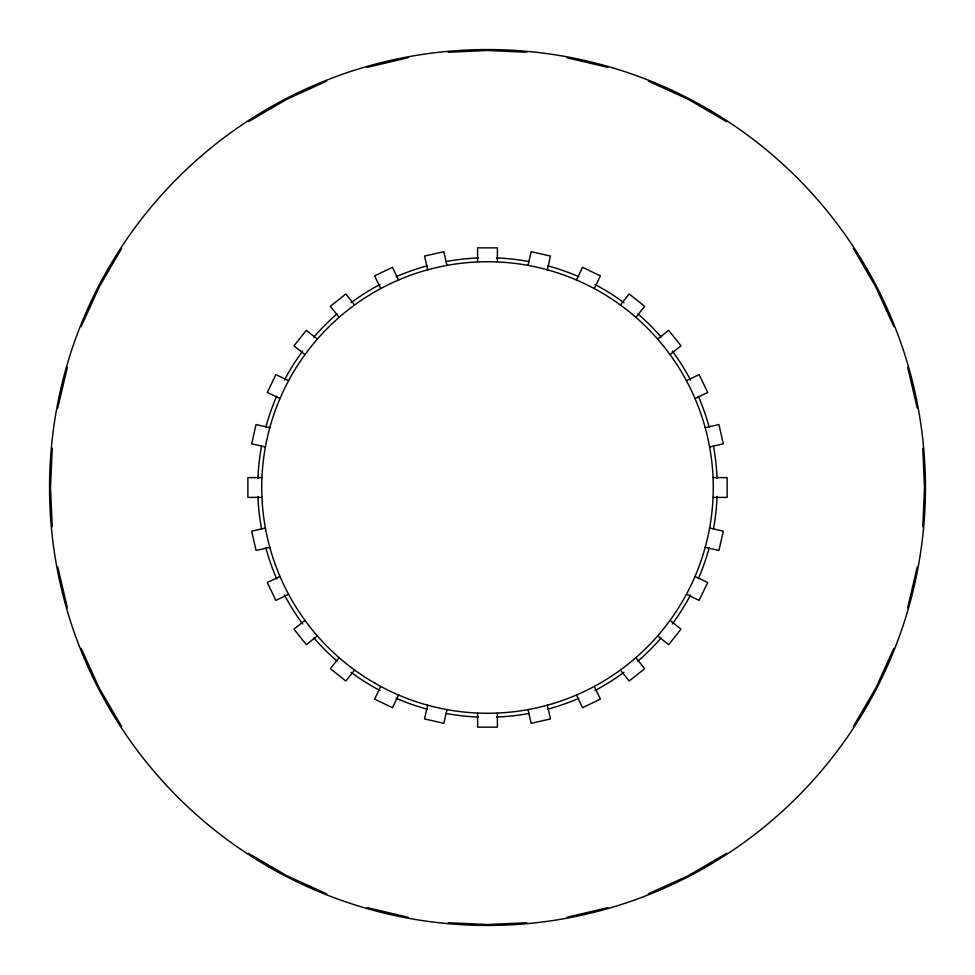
<?xml version="1.0" encoding="UTF-8"?>
<svg xmlns="http://www.w3.org/2000/svg" width="975" height="975" viewBox="0 0 975 975"><rect width="100%" height="100%" fill="white"/><g stroke="black" fill="none" stroke-linecap="round" stroke-linejoin="round"><path stroke-width="1.46" d="M52.248 448.232L50.481 487.5L52.248 526.768M922.752 526.768L924.519 487.5L922.752 448.232M427.659 705.193L424.527 718.928L443.832 723.328L446.964 709.605M528.036 265.395L531.168 251.672L550.473 256.072L547.341 269.807M57.769 407.977L67.348 367.246M907.652 607.754L917.231 567.023M81.157 326.637L99.304 286.784L121.717 248.357M893.843 648.363L875.696 688.216L853.283 726.643M380.713 686.424L374.607 699.112L392.45 707.704L398.556 695.017M576.444 279.983L582.55 267.296L600.393 275.888L594.287 288.576M339.129 657.674L330.342 668.679L345.832 681.025L354.607 670.02M620.393 304.98L629.168 293.975L644.658 306.321L635.871 317.326M304.98 620.393L293.975 629.168L306.321 644.658L317.326 635.871M657.674 339.129L668.679 330.342L681.025 345.832L670.02 354.607M248.357 121.717L286.784 99.304L326.637 81.157M726.643 853.283L688.216 875.696L648.363 893.843M279.983 576.444L267.296 582.55L275.888 600.393L288.576 594.287M686.424 380.713L699.112 374.607L707.704 392.45L695.017 398.556M367.246 67.348L407.977 57.769M567.023 917.231L607.754 907.652M265.395 528.036L251.672 531.168L256.072 550.473L269.807 547.341M705.193 427.659L718.928 424.527L723.328 443.832L709.605 446.964M448.232 52.248L487.5 50.481L526.768 52.248M526.768 922.752L487.5 924.519L448.232 922.752M261.946 477.604L247.869 477.604L247.869 497.396L261.946 497.396M713.054 477.604L727.131 477.604L727.131 497.396L713.054 497.396M269.807 427.659L256.072 424.527L251.672 443.832L265.395 446.964M709.605 528.036L723.328 531.168L718.928 550.473L705.193 547.341M567.023 57.769L607.754 67.348M367.246 907.652L407.977 917.231M648.363 81.157L688.216 99.304L726.643 121.717M326.637 893.843L286.784 875.696L248.357 853.283M288.576 380.713L275.888 374.607L267.296 392.45L279.983 398.556M695.017 576.444L707.704 582.55L699.112 600.393L686.424 594.287M317.326 339.129L306.321 330.342L293.975 345.832L304.98 354.607M670.02 620.393L681.025 629.168L668.679 644.658L657.674 635.871M354.607 304.98L345.832 293.975L330.342 306.321L339.129 317.326M635.871 657.674L644.658 668.679L629.168 681.025L620.393 670.02M853.283 248.357L875.696 286.784L893.843 326.637M121.717 726.643L99.304 688.216L81.157 648.363M398.556 279.983L392.45 267.296L374.607 275.888L380.713 288.576M594.287 686.424L600.393 699.112L582.55 707.704L576.444 695.017M907.652 367.246L917.231 407.977M57.769 567.023L67.348 607.754M446.964 265.395L443.832 251.672L424.527 256.072L427.659 269.807M547.341 705.193L550.473 718.928L531.168 723.328L528.036 709.605M497.396 261.946L497.396 247.869L477.604 247.869L477.604 261.946M497.396 713.054L497.396 727.131L477.604 727.131L477.604 713.054M717.064 496.446A229.734 229.734 0 0 1 713.444 529.023M709.142 547.926A229.734 229.734 0 0 1 698.295 578.845M690.544 594.969A229.734 229.734 0 0 1 672.299 623.976M661.123 637.943A229.734 229.734 0 0 1 637.943 661.123M623.976 672.299A229.734 229.734 0 0 1 594.969 690.544M578.845 698.295A229.734 229.734 0 0 1 547.926 709.142M529.023 713.444A229.734 229.734 0 0 1 496.446 717.064M478.554 717.064A229.734 229.734 0 0 1 445.977 713.444M427.074 709.142A229.734 229.734 0 0 1 396.155 698.295M380.031 690.544A229.734 229.734 0 0 1 351.024 672.299M337.058 661.123A229.734 229.734 0 0 1 313.877 637.943M302.701 623.976A229.734 229.734 0 0 1 284.456 594.969M276.705 578.845A229.734 229.734 0 0 1 265.858 547.926M261.556 529.023A229.734 229.734 0 0 1 257.936 496.446M257.936 478.554A229.734 229.734 0 0 1 261.556 445.977M265.858 427.074A229.734 229.734 0 0 1 276.705 396.155M284.456 380.031A229.734 229.734 0 0 1 302.701 351.024M313.877 337.058A229.734 229.734 0 0 1 337.058 313.877M351.024 302.701A229.734 229.734 0 0 1 380.031 284.456M396.155 276.705A229.734 229.734 0 0 1 427.074 265.858M445.977 261.556A229.734 229.734 0 0 1 478.554 257.936M496.446 257.936A229.734 229.734 0 0 1 529.023 261.556M547.926 265.858A229.734 229.734 0 0 1 578.845 276.705M594.969 284.456A229.734 229.734 0 0 1 623.976 302.701M637.943 313.877A229.734 229.734 0 0 1 661.123 337.058M672.299 351.024A229.734 229.734 0 0 1 690.544 380.031M698.295 396.155A229.734 229.734 0 0 1 709.142 427.074M713.444 445.977A229.734 229.734 0 0 1 717.064 478.554M268.527 866.775A437.946 437.946 0 0 0 925.446 487.5A437.946 437.946 0 0 0 268.527 108.225A437.946 437.946 0 0 0 268.527 866.775M374.619 683.024A225.773 225.773 0 0 0 713.273 487.5A225.773 225.773 0 0 0 374.619 291.976A225.773 225.773 0 0 0 374.619 683.024"/></g></svg>
